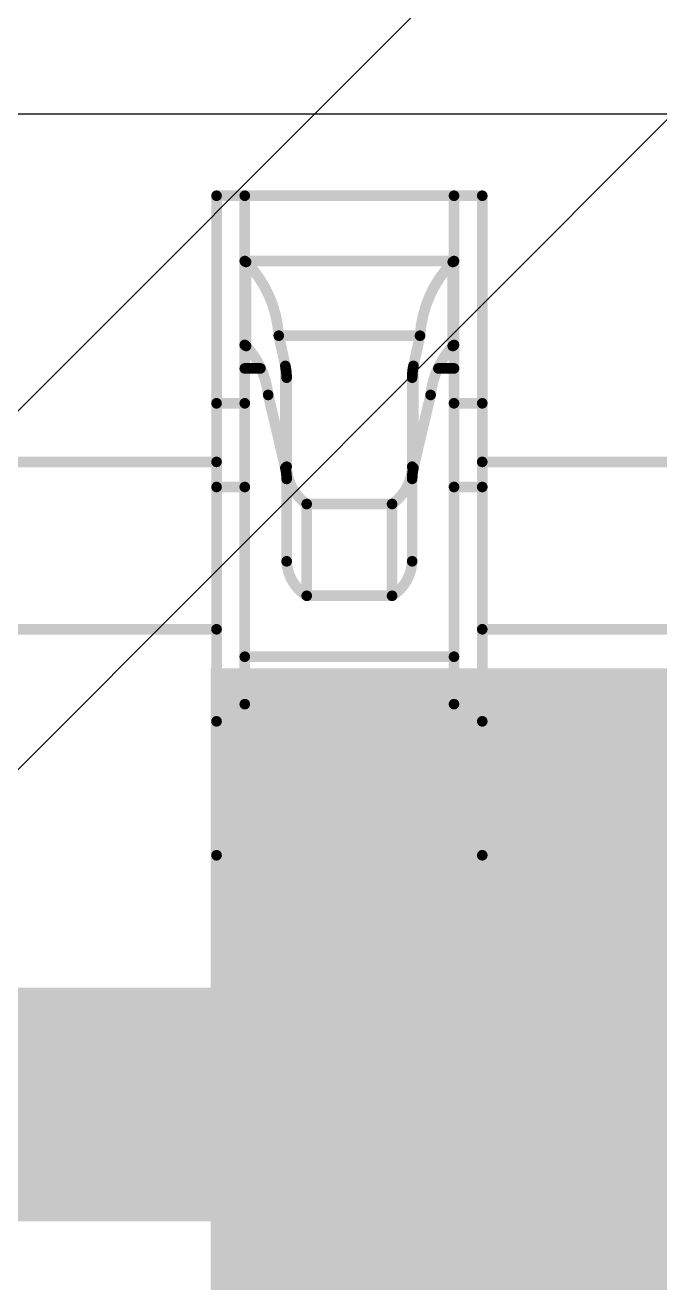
# Model space of a CAD drawing. Header units: inches. Extents: x -11 to 5433, y -4 to 5447.
# Drawn here: x 22.162 to 22.921, y 28.544 to 30.047 of the extents above; entities that cross this region are included whole.
import ezdxf

# ---------------------------------------------------------------- set-up
doc = ezdxf.new("R2010")
doc.units = ezdxf.units.IN
for name, color, linetype in [('Bottom Layer', 5, 'Continuous'), ('Bottom Solder', 6, 'Continuous'), ('Mechanical 4', 56, 'Continuous'), ('Top Layer', 1, 'Continuous'), ('Top Paste', 8, 'Continuous'), ('Top Solder', 216, 'Continuous')]:
    doc.layers.add(name, color=color, linetype=linetype)

# ---------------------------------------------------------------- blocks, each defined once
blk = doc.blocks.new('WQFN_30_EP_2_5_4_5__B_27')
at = {"layer": 'Bottom Solder'}
for p in [(-0.8183625999999999, 1.9033871), (-1.48833332, 1.66168832)]:
    blk.add_line(p, (-5421.1859699, -5425.6862022), dxfattribs=at)
blk = doc.blocks.new('QTH_030_01_L_D_A_K_TR_157')
at = {"layer": 'Top Layer'}
blk.add_hatch(color=1, dxfattribs=at).paths.add_polyline_path([(-9.714999619999999, 0.32000063), (-7.17499962, 0.32000063), (-7.17499962, -0.32000063), (-9.714999619999999, -0.32000063)])
at = {"layer": 'Top Paste'}
blk.add_hatch(color=8, dxfattribs=at).paths.add_polyline_path([(-9.714999619999999, 0.32000063), (-7.17499962, 0.32000063), (-7.17499962, -0.32000063), (-9.714999619999999, -0.32000063)])
at = {"layer": 'Top Solder'}
blk.add_hatch(color=216, dxfattribs=at).paths.add_polyline_path([(-9.81659962, 0.42160063), (-7.07339962, 0.42160063), (-7.07339962, -0.42160063), (-9.81659962, -0.42160063)])

msp = doc.modelspace()

# ---------------------------------------------------------------- linework, layer by layer
at = {"layer": 'Bottom Layer'}
msp.add_lwpolyline([(18.53720448, 28.75714594, 0.2794, 0.2794, 0), (25.09259396, 28.75714594, 0.2794, 0.2794, 0)], format="xyseb", dxfattribs=at)
at = {"layer": 'Mechanical 4'}
for points in [[(22.3911541, 29.84294514, 0.0127, 0.0127, 0), (22.7086541, 29.84294514, 0.0127, 0.0127, 0)], [(22.3911541, 29.0549457, 0.0127, 0.0127, 0), (22.3911541, 29.84294514, 0.0127, 0.0127, 0)], [(22.42490562, 29.23548127999999, 0.0127, 0.0127, 0), (22.42490562, 29.84294514, 0.0127, 0.0127, 0)], [(22.67490512, 29.23548127999999, 0.0127, 0.0127, 0), (22.67490512, 29.84294514, 0.0127, 0.0127, 0)], [(22.7086541, 29.0549457, 0.0127, 0.0127, 0), (22.7086541, 29.84294514, 0.0127, 0.0127, 0)], [(22.4249996, 29.764609, 0.0127, 0.0127, -0.03260548547739311), (22.42490308, 29.76474616, 0.0127, 0.0127, 0)], [(22.42490562, 29.76494682, 0.0127, 0.0127, 0), (22.67490512, 29.76494682, 0.0127, 0.0127, 0)], [(22.42507072, 29.76453788, 0.0127, 0.0127, -0.02828759394014558), (22.42500214, 29.764609, 0.0127, 0.0127, 0)], [(22.4251647, 29.76445914, 0.0127, 0.0127, -0.02675080181317375), (22.42507072, 29.76453788, 0.0127, 0.0127, 0)], [(22.42528916, 29.76437278, 0.0127, 0.0127, -0.02199381126425119), (22.4251647, 29.76445914, 0.0127, 0.0127, 0)], [(22.4254568, 29.76427626, 0.0127, 0.0127, -0.01668692772341049), (22.42528916, 29.76437278, 0.0127, 0.0127, 0)], [(22.42566, 29.76416958, 0.0127, 0.0127, -0.009375562058792924), (22.42545426, 29.76427626, 0.0127, 0.0127, 0)], [(22.42589876, 29.76405528, 0.0127, 0.0127, -0.005205298959209751), (22.42566, 29.76416704, 0.0127, 0.0127, 0)], [(22.42589876, 29.76405528, 0.0127, 0.0127, 0), (22.4261553, 29.7639359, 0.0127, 0.0127, 0)], [(22.4261553, 29.7639359, 0.0127, 0.0127, 0), (22.42642454, 29.76381652, 0.0127, 0.0127, 0)], [(22.42642454, 29.66343572, 0.0127, 0.0127, 0), (22.42642454, 29.76381652, 0.0127, 0.0127, 0)], [(22.42642454, 29.76381652, 0.0127, 0.0127, -0.1798941776662689), (22.46553292, 29.67571154, 0.0127, 0.0127, 0)], [(22.63427782, 29.67571154, 0.0127, 0.0127, -0.1798941776662689), (22.6733862, 29.76381652, 0.0127, 0.0127, 0)], [(22.6733862, 29.76381652, 0.0127, 0.0127, 0), (22.67389674, 29.76405274, 0.0127, 0.0127, 0)], [(22.6733862, 29.66343572, 0.0127, 0.0127, 0), (22.6733862, 29.76381652, 0.0127, 0.0127, 0)], [(22.67389674, 29.76405274, 0.0127, 0.0127, 0), (22.67413296, 29.7641645, 0.0127, 0.0127, 0)], [(22.67434378, 29.76427118, 0.0127, 0.0127, -0.007070259524162442), (22.67413296, 29.7641645, 0.0127, 0.0127, 0)], [(22.67451904, 29.76437024, 0.0127, 0.0127, -0.01220881842061522), (22.67434124, 29.76427118, 0.0127, 0.0127, 0)], [(22.67466128, 29.76446168, 0.0127, 0.0127, -0.02261982996417597), (22.67452158, 29.76437024, 0.0127, 0.0127, 0)], [(22.6747578, 29.76454042, 0.0127, 0.0127, -0.03188108957719663), (22.67465874, 29.76446168, 0.0127, 0.0127, 0)], [(22.67482384, 29.76461408, 0.0127, 0.0127, -0.03744577964115144), (22.6747578, 29.76454042, 0.0127, 0.0127, 0)], [(22.67486956, 29.76468012, 0.0127, 0.0127, -0.03268866416883322), (22.67482384, 29.76461154, 0.0127, 0.0127, 0)], [(22.67490258, 29.76474616, 0.0127, 0.0127, -0.01323434474320885), (22.67486702, 29.76468012, 0.0127, 0.0127, 0)], [(22.46553292, 29.67571154, 0.0127, 0.0127, 0), (22.63427782, 29.67571154, 0.0127, 0.0127, 0)], [(22.46553292, 29.67571154, 0.0127, 0.0127, 0), (22.4733866, 29.6396156, 0.0127, 0.0127, 0)], [(22.62642414, 29.6396156, 0.0127, 0.0127, 0), (22.63427782, 29.67571154, 0.0127, 0.0127, 0)], [(22.42500214, 29.6644949, 0.0127, 0.0127, -0.02859692930169761), (22.42490308, 29.66467777999999, 0.0127, 0.0127, 0)], [(22.4251647, 29.66429678, 0.0127, 0.0127, -0.05432141874703438), (22.42500468, 29.66449744, 0.0127, 0.0127, 0)], [(22.42528916, 29.6641774, 0.0127, 0.0127, -0.02338615141951287), (22.4251647, 29.66429424, 0.0127, 0.0127, 0)], [(22.42545426, 29.66405294, 0.0127, 0.0127, -0.01856230603819958), (22.42528916, 29.66417994, 0.0127, 0.0127, 0)], [(22.42566, 29.66390816, 0.0127, 0.0127, -0.0107369251428094), (22.42545426, 29.6640504, 0.0127, 0.0127, 0)], [(22.42589876, 29.66375576, 0.0127, 0.0127, -0.006054831041358368), (22.42566254, 29.66390816, 0.0127, 0.0127, 0)], [(22.42589876, 29.6637583, 0.0127, 0.0127, 0), (22.4261553, 29.66359828, 0.0127, 0.0127, 0)], [(22.4261553, 29.66359828, 0.0127, 0.0127, 0), (22.42642454, 29.66343572, 0.0127, 0.0127, 0)], [(22.42642454, 29.66343826, 0.0127, 0.0127, -0.1625908253546253), (22.45286594, 29.6049446, 0.0127, 0.0127, 0)], [(22.6469448, 29.6049446, 0.0127, 0.0127, -0.1625908253546254), (22.6733862, 29.66343826, 0.0127, 0.0127, 0)], [(22.6733862, 29.66343572, 0.0127, 0.0127, 0), (22.67389674, 29.66375322, 0.0127, 0.0127, 0)], [(22.67413296, 29.66390308, 0.0127, 0.0127, -0.004820614338253783), (22.67389674, 29.66375322, 0.0127, 0.0127, 0)], [(22.67434124, 29.66404532, 0.0127, 0.0127, -0.008119958835666947), (22.67413042, 29.66390308, 0.0127, 0.0127, 0)], [(22.67451904, 29.66418248, 0.0127, 0.0127, -0.01372913846758541), (22.67434124, 29.66404786, 0.0127, 0.0127, 0)], [(22.67465874, 29.66429932, 0.0127, 0.0127, -0.02446216598073636), (22.67452158, 29.66417994, 0.0127, 0.0127, 0)], [(22.6747578, 29.664406, 0.0127, 0.0127, -0.03231853510861814), (22.67465874, 29.66429932, 0.0127, 0.0127, 0)], [(22.67482384, 29.66450252, 0.0127, 0.0127, -0.03504147999885399), (22.6747578, 29.664406, 0.0127, 0.0127, 0)], [(22.67486956, 29.66459142, 0.0127, 0.0127, -0.02840446094760609), (22.67482384, 29.66450252, 0.0127, 0.0127, 0)], [(22.67490512, 29.66467524, 0.0127, 0.0127, -0.01102179296298162), (22.67486956, 29.66458888, 0.0127, 0.0127, 0)], [(22.42490562, 29.63661078, 0.0127, 0.0127, 0), (22.443567, 29.63661078, 0.0127, 0.0127, 0)], [(22.4733866, 29.5176575, 0.0127, 0.0127, 0), (22.4733866, 29.6396156, 0.0127, 0.0127, 0)], [(22.4733866, 29.6396156, 0.0127, 0.0127, -0.05365795323520316), (22.47490552, 29.625544, 0.0127, 0.0127, 0)], [(22.62490522, 29.625544, 0.0127, 0.0127, -0.05365795323520318), (22.62642414, 29.6396156, 0.0127, 0.0127, 0)], [(22.62642414, 29.5176575, 0.0127, 0.0127, 0), (22.62642414, 29.6396156, 0.0127, 0.0127, 0)], [(22.65624374, 29.63661078, 0.0127, 0.0127, 0), (22.67490512, 29.63661078, 0.0127, 0.0127, 0)], [(22.47490552, 29.40619468, 0.0127, 0.0127, 0), (22.47490552, 29.625544, 0.0127, 0.0127, 0)], [(22.62490522, 29.40619468, 0.0127, 0.0127, 0), (22.62490522, 29.625544, 0.0127, 0.0127, 0)], [(22.4528634, 29.60494714, 0.0127, 0.0127, 0), (22.4733866, 29.5176575, 0.0127, 0.0127, 0)], [(22.62642414, 29.5176575, 0.0127, 0.0127, 0), (22.6469448, 29.60494714, 0.0127, 0.0127, 0)], [(22.3911541, 29.59494462, 0.0127, 0.0127, 0), (22.42490562, 29.59494462, 0.0127, 0.0127, 0)], [(22.67490512, 29.59494462, 0.0127, 0.0127, 0), (22.7086541, 29.59494462, 0.0127, 0.0127, 0)], [(22.0736541, 29.52494476, 0.0127, 0.0127, 0), (22.3911541, 29.52494476, 0.0127, 0.0127, 0)], [(22.7086541, 29.52494476, 0.0127, 0.0127, 0), (23.0261541, 29.52494476, 0.0127, 0.0127, 0)], [(22.4733866, 29.5176575, 0.0127, 0.0127, -0.05786387190151768), (22.47490552, 29.50463492, 0.0127, 0.0127, 0)], [(22.4989136, 29.47460704, 0.0127, 0.0127, -0.2374801051855862), (22.47490552, 29.51917896, 0.0127, 0.0127, 0)], [(22.62490522, 29.51917896, 0.0127, 0.0127, -0.2374801051860468), (22.60089714, 29.47460704, 0.0127, 0.0127, 0)], [(22.62490522, 29.50463492, 0.0127, 0.0127, -0.05786387190108001), (22.62642414, 29.5176575, 0.0127, 0.0127, 0)], [(22.3911541, 29.49494482, 0.0127, 0.0127, 0), (22.42490562, 29.49494482, 0.0127, 0.0127, 0)], [(22.67490512, 29.49494482, 0.0127, 0.0127, 0), (22.7086541, 29.49494482, 0.0127, 0.0127, 0)], [(22.49891614, 29.47460704, 0.0127, 0.0127, 0), (22.6008946, 29.47460704, 0.0127, 0.0127, 0)], [(22.49891614, 29.36494508, 0.0127, 0.0127, 0), (22.49891614, 29.47460704, 0.0127, 0.0127, 0)], [(22.6008946, 29.36494508, 0.0127, 0.0127, 0), (22.6008946, 29.47460704, 0.0127, 0.0127, 0)], [(22.4989136, 29.36494762, 0.0127, 0.0127, -0.2473774779353231), (22.47490552, 29.40619722, 0.0127, 0.0127, 0)], [(22.62490522, 29.40619722, 0.0127, 0.0127, -0.2473774779353234), (22.60089714, 29.36494762, 0.0127, 0.0127, 0)], [(22.49891614, 29.36494508, 0.0127, 0.0127, 0), (22.6008946, 29.36494508, 0.0127, 0.0127, 0)], [(22.0736541, 29.32494516, 0.0127, 0.0127, 0), (22.3911541, 29.32494516, 0.0127, 0.0127, 0)], [(22.7086541, 29.32494516, 0.0127, 0.0127, 0), (23.0261541, 29.32494516, 0.0127, 0.0127, 0)], [(22.42490562, 29.29215376, 0.0127, 0.0127, 0), (22.67490512, 29.29215376, 0.0127, 0.0127, 0)], [(22.42490562, 29.23548127999999, 0.0127, 0.0127, 0), (22.67490512, 29.23548127999999, 0.0127, 0.0127, 0)], [(22.3911541, 29.21494538, 0.0127, 0.0127, 0), (22.7086541, 29.21494538, 0.0127, 0.0127, 0)], [(22.3911541, 29.0549457, 0.0127, 0.0127, 0), (22.7086541, 29.0549457, 0.0127, 0.0127, 0)]]:
    msp.add_lwpolyline(points, format="xyseb", dxfattribs=at)
for points in [[(22.3879791, 29.84294514, 0.00635, 0.00635, 1), (22.3943291, 29.84294514, 0.00635, 0.00635, 1)], [(22.3879791, 29.84294514, 0.00635, 0.00635, 1), (22.3943291, 29.84294514, 0.00635, 0.00635, 1)], [(22.42173062, 29.84294514, 0.00635, 0.00635, 1), (22.42808062, 29.84294514, 0.00635, 0.00635, 1)], [(22.67173012, 29.84294514, 0.00635, 0.00635, 1), (22.67808012, 29.84294514, 0.00635, 0.00635, 1)], [(22.7054791, 29.84294514, 0.00635, 0.00635, 1), (22.7118291, 29.84294514, 0.00635, 0.00635, 1)], [(22.7054791, 29.84294514, 0.00635, 0.00635, 1), (22.7118291, 29.84294514, 0.00635, 0.00635, 1)], [(22.42172808, 29.76474616, 0.00635, 0.00635, 1), (22.42807808, 29.76474616, 0.00635, 0.00635, 1)], [(22.42173062, 29.76494682, 0.00635, 0.00635, 1), (22.42808062, 29.76494682, 0.00635, 0.00635, 1)], [(22.4218246, 29.764609, 0.00635, 0.00635, 1), (22.4281746, 29.764609, 0.00635, 0.00635, 1)], [(22.42182714, 29.764609, 0.00635, 0.00635, 1), (22.42817714, 29.764609, 0.00635, 0.00635, 1)], [(22.42189572, 29.76453788, 0.00635, 0.00635, 1), (22.42824572, 29.76453788, 0.00635, 0.00635, 1)], [(22.42189572, 29.76453788, 0.00635, 0.00635, 1), (22.42824572, 29.76453788, 0.00635, 0.00635, 1)], [(22.4219897, 29.76445914, 0.00635, 0.00635, 1), (22.4283397, 29.76445914, 0.00635, 0.00635, 1)], [(22.4219897, 29.76445914, 0.00635, 0.00635, 1), (22.4283397, 29.76445914, 0.00635, 0.00635, 1)], [(22.42211416, 29.76437278, 0.00635, 0.00635, 1), (22.42846416, 29.76437278, 0.00635, 0.00635, 1)], [(22.42211416, 29.76437278, 0.00635, 0.00635, 1), (22.42846416, 29.76437278, 0.00635, 0.00635, 1)], [(22.42227926, 29.76427626, 0.00635, 0.00635, 1), (22.42862926, 29.76427626, 0.00635, 0.00635, 1)], [(22.4222818, 29.76427626, 0.00635, 0.00635, 1), (22.4286318, 29.76427626, 0.00635, 0.00635, 1)], [(22.422485, 29.76416958, 0.00635, 0.00635, 1), (22.428835, 29.76416958, 0.00635, 0.00635, 1)], [(22.422485, 29.76416704, 0.00635, 0.00635, 1), (22.428835, 29.76416704, 0.00635, 0.00635, 1)], [(22.42272376, 29.76405528, 0.00635, 0.00635, 1), (22.42907376, 29.76405528, 0.00635, 0.00635, 1)], [(22.42272376, 29.76405528, 0.00635, 0.00635, 1), (22.42907376, 29.76405528, 0.00635, 0.00635, 1)], [(22.4229803, 29.7639359, 0.00635, 0.00635, 1), (22.4293303, 29.7639359, 0.00635, 0.00635, 1)], [(22.4229803, 29.7639359, 0.00635, 0.00635, 1), (22.4293303, 29.7639359, 0.00635, 0.00635, 1)], [(22.42324954, 29.76381652, 0.00635, 0.00635, 1), (22.42959954, 29.76381652, 0.00635, 0.00635, 1)], [(22.42324954, 29.76381652, 0.00635, 0.00635, 1), (22.42959954, 29.76381652, 0.00635, 0.00635, 1)], [(22.42324954, 29.76381652, 0.00635, 0.00635, 1), (22.42959954, 29.76381652, 0.00635, 0.00635, 1)], [(22.6702112, 29.76381652, 0.00635, 0.00635, 1), (22.6765612, 29.76381652, 0.00635, 0.00635, 1)], [(22.6702112, 29.76381652, 0.00635, 0.00635, 1), (22.6765612, 29.76381652, 0.00635, 0.00635, 1)], [(22.6702112, 29.76381652, 0.00635, 0.00635, 1), (22.6765612, 29.76381652, 0.00635, 0.00635, 1)], [(22.67072174, 29.76405274, 0.00635, 0.00635, 1), (22.67707174, 29.76405274, 0.00635, 0.00635, 1)], [(22.67072174, 29.76405274, 0.00635, 0.00635, 1), (22.67707174, 29.76405274, 0.00635, 0.00635, 1)], [(22.67095796, 29.7641645, 0.00635, 0.00635, 1), (22.67730796, 29.7641645, 0.00635, 0.00635, 1)], [(22.67095796, 29.7641645, 0.00635, 0.00635, 1), (22.67730796, 29.7641645, 0.00635, 0.00635, 1)], [(22.67116624, 29.76427118, 0.00635, 0.00635, 1), (22.67751624, 29.76427118, 0.00635, 0.00635, 1)], [(22.67116878, 29.76427118, 0.00635, 0.00635, 1), (22.67751878, 29.76427118, 0.00635, 0.00635, 1)], [(22.67134404, 29.76437024, 0.00635, 0.00635, 1), (22.67769404, 29.76437024, 0.00635, 0.00635, 1)], [(22.67134658, 29.76437024, 0.00635, 0.00635, 1), (22.67769658, 29.76437024, 0.00635, 0.00635, 1)], [(22.67148374, 29.76446168, 0.00635, 0.00635, 1), (22.67783374, 29.76446168, 0.00635, 0.00635, 1)], [(22.67148628, 29.76446168, 0.00635, 0.00635, 1), (22.67783628, 29.76446168, 0.00635, 0.00635, 1)], [(22.6715828, 29.76454042, 0.00635, 0.00635, 1), (22.6779328, 29.76454042, 0.00635, 0.00635, 1)], [(22.6715828, 29.76454042, 0.00635, 0.00635, 1), (22.6779328, 29.76454042, 0.00635, 0.00635, 1)], [(22.67164884, 29.76461408, 0.00635, 0.00635, 1), (22.67799884, 29.76461408, 0.00635, 0.00635, 1)], [(22.67164884, 29.76461154, 0.00635, 0.00635, 1), (22.67799884, 29.76461154, 0.00635, 0.00635, 1)], [(22.67169202, 29.76468012, 0.00635, 0.00635, 1), (22.67804202, 29.76468012, 0.00635, 0.00635, 1)], [(22.67169456, 29.76468012, 0.00635, 0.00635, 1), (22.67804456, 29.76468012, 0.00635, 0.00635, 1)], [(22.67172758, 29.76474616, 0.00635, 0.00635, 1), (22.67807758, 29.76474616, 0.00635, 0.00635, 1)], [(22.67173012, 29.76494682, 0.00635, 0.00635, 1), (22.67808012, 29.76494682, 0.00635, 0.00635, 1)], [(22.46235792, 29.67571154, 0.00635, 0.00635, 1), (22.46870792, 29.67571154, 0.00635, 0.00635, 1)], [(22.46235792, 29.67571154, 0.00635, 0.00635, 1), (22.46870792, 29.67571154, 0.00635, 0.00635, 1)], [(22.46235792, 29.67571154, 0.00635, 0.00635, 1), (22.46870792, 29.67571154, 0.00635, 0.00635, 1)], [(22.63110282, 29.67571154, 0.00635, 0.00635, 1), (22.63745282, 29.67571154, 0.00635, 0.00635, 1)], [(22.63110282, 29.67571154, 0.00635, 0.00635, 1), (22.63745282, 29.67571154, 0.00635, 0.00635, 1)], [(22.63110282, 29.67571154, 0.00635, 0.00635, 1), (22.63745282, 29.67571154, 0.00635, 0.00635, 1)], [(22.42172808, 29.66467777999999, 0.00635, 0.00635, 1), (22.42807808, 29.66467777999999, 0.00635, 0.00635, 1)], [(22.42182714, 29.6644949, 0.00635, 0.00635, 1), (22.42817714, 29.6644949, 0.00635, 0.00635, 1)], [(22.42182968, 29.66449744, 0.00635, 0.00635, 1), (22.42817968, 29.66449744, 0.00635, 0.00635, 1)], [(22.4219897, 29.66429678, 0.00635, 0.00635, 1), (22.4283397, 29.66429678, 0.00635, 0.00635, 1)], [(22.4219897, 29.66429424, 0.00635, 0.00635, 1), (22.4283397, 29.66429424, 0.00635, 0.00635, 1)], [(22.42211416, 29.66417994, 0.00635, 0.00635, 1), (22.42846416, 29.66417994, 0.00635, 0.00635, 1)], [(22.42211416, 29.6641774, 0.00635, 0.00635, 1), (22.42846416, 29.6641774, 0.00635, 0.00635, 1)], [(22.42227926, 29.66405294, 0.00635, 0.00635, 1), (22.42862926, 29.66405294, 0.00635, 0.00635, 1)], [(22.42227926, 29.6640504, 0.00635, 0.00635, 1), (22.42862926, 29.6640504, 0.00635, 0.00635, 1)], [(22.422485, 29.66390816, 0.00635, 0.00635, 1), (22.428835, 29.66390816, 0.00635, 0.00635, 1)], [(22.42248754, 29.66390816, 0.00635, 0.00635, 1), (22.42883754, 29.66390816, 0.00635, 0.00635, 1)], [(22.42272376, 29.6637583, 0.00635, 0.00635, 1), (22.42907376, 29.6637583, 0.00635, 0.00635, 1)], [(22.42272376, 29.66375576, 0.00635, 0.00635, 1), (22.42907376, 29.66375576, 0.00635, 0.00635, 1)], [(22.4229803, 29.66359828, 0.00635, 0.00635, 1), (22.4293303, 29.66359828, 0.00635, 0.00635, 1)], [(22.4229803, 29.66359828, 0.00635, 0.00635, 1), (22.4293303, 29.66359828, 0.00635, 0.00635, 1)], [(22.42324954, 29.66343826, 0.00635, 0.00635, 1), (22.42959954, 29.66343826, 0.00635, 0.00635, 1)], [(22.42324954, 29.66343572, 0.00635, 0.00635, 1), (22.42959954, 29.66343572, 0.00635, 0.00635, 1)], [(22.42324954, 29.66343572, 0.00635, 0.00635, 1), (22.42959954, 29.66343572, 0.00635, 0.00635, 1)], [(22.6702112, 29.66343826, 0.00635, 0.00635, 1), (22.6765612, 29.66343826, 0.00635, 0.00635, 1)], [(22.6702112, 29.66343572, 0.00635, 0.00635, 1), (22.6765612, 29.66343572, 0.00635, 0.00635, 1)], [(22.6702112, 29.66343572, 0.00635, 0.00635, 1), (22.6765612, 29.66343572, 0.00635, 0.00635, 1)], [(22.67072174, 29.66375322, 0.00635, 0.00635, 1), (22.67707174, 29.66375322, 0.00635, 0.00635, 1)], [(22.67072174, 29.66375322, 0.00635, 0.00635, 1), (22.67707174, 29.66375322, 0.00635, 0.00635, 1)], [(22.67095542, 29.66390308, 0.00635, 0.00635, 1), (22.67730542, 29.66390308, 0.00635, 0.00635, 1)], [(22.67095796, 29.66390308, 0.00635, 0.00635, 1), (22.67730796, 29.66390308, 0.00635, 0.00635, 1)], [(22.67116624, 29.66404786, 0.00635, 0.00635, 1), (22.67751624, 29.66404786, 0.00635, 0.00635, 1)], [(22.67116624, 29.66404532, 0.00635, 0.00635, 1), (22.67751624, 29.66404532, 0.00635, 0.00635, 1)], [(22.67134404, 29.66418248, 0.00635, 0.00635, 1), (22.67769404, 29.66418248, 0.00635, 0.00635, 1)], [(22.67134658, 29.66417994, 0.00635, 0.00635, 1), (22.67769658, 29.66417994, 0.00635, 0.00635, 1)], [(22.67148374, 29.66429932, 0.00635, 0.00635, 1), (22.67783374, 29.66429932, 0.00635, 0.00635, 1)], [(22.67148374, 29.66429932, 0.00635, 0.00635, 1), (22.67783374, 29.66429932, 0.00635, 0.00635, 1)], [(22.6715828, 29.664406, 0.00635, 0.00635, 1), (22.6779328, 29.664406, 0.00635, 0.00635, 1)], [(22.6715828, 29.664406, 0.00635, 0.00635, 1), (22.6779328, 29.664406, 0.00635, 0.00635, 1)], [(22.67164884, 29.66450252, 0.00635, 0.00635, 1), (22.67799884, 29.66450252, 0.00635, 0.00635, 1)], [(22.67164884, 29.66450252, 0.00635, 0.00635, 1), (22.67799884, 29.66450252, 0.00635, 0.00635, 1)], [(22.67169456, 29.66459142, 0.00635, 0.00635, 1), (22.67804456, 29.66459142, 0.00635, 0.00635, 1)], [(22.67169456, 29.66458888, 0.00635, 0.00635, 1), (22.67804456, 29.66458888, 0.00635, 0.00635, 1)], [(22.67173012, 29.66467524, 0.00635, 0.00635, 1), (22.67808012, 29.66467524, 0.00635, 0.00635, 1)], [(22.42173062, 29.63661078, 0.00635, 0.00635, 1), (22.42808062, 29.63661078, 0.00635, 0.00635, 1)], [(22.440392, 29.63661078, 0.00635, 0.00635, 1), (22.446742, 29.63661078, 0.00635, 0.00635, 1)], [(22.4702116, 29.6396156, 0.00635, 0.00635, 1), (22.4765616, 29.6396156, 0.00635, 0.00635, 1)], [(22.4702116, 29.6396156, 0.00635, 0.00635, 1), (22.4765616, 29.6396156, 0.00635, 0.00635, 1)], [(22.4702116, 29.6396156, 0.00635, 0.00635, 1), (22.4765616, 29.6396156, 0.00635, 0.00635, 1)], [(22.62324914, 29.6396156, 0.00635, 0.00635, 1), (22.62959914, 29.6396156, 0.00635, 0.00635, 1)], [(22.62324914, 29.6396156, 0.00635, 0.00635, 1), (22.62959914, 29.6396156, 0.00635, 0.00635, 1)], [(22.62324914, 29.6396156, 0.00635, 0.00635, 1), (22.62959914, 29.6396156, 0.00635, 0.00635, 1)], [(22.65306874, 29.63661078, 0.00635, 0.00635, 1), (22.65941874, 29.63661078, 0.00635, 0.00635, 1)], [(22.67173012, 29.63661078, 0.00635, 0.00635, 1), (22.67808012, 29.63661078, 0.00635, 0.00635, 1)], [(22.47173052, 29.625544, 0.00635, 0.00635, 1), (22.47808052, 29.625544, 0.00635, 0.00635, 1)], [(22.47173052, 29.625544, 0.00635, 0.00635, 1), (22.47808052, 29.625544, 0.00635, 0.00635, 1)], [(22.62173022, 29.625544, 0.00635, 0.00635, 1), (22.62808022, 29.625544, 0.00635, 0.00635, 1)], [(22.62173022, 29.625544, 0.00635, 0.00635, 1), (22.62808022, 29.625544, 0.00635, 0.00635, 1)], [(22.4496884, 29.60494714, 0.00635, 0.00635, 1), (22.4560384, 29.60494714, 0.00635, 0.00635, 1)], [(22.44969094, 29.6049446, 0.00635, 0.00635, 1), (22.45604094, 29.6049446, 0.00635, 0.00635, 1)], [(22.6437698, 29.60494714, 0.00635, 0.00635, 1), (22.6501198, 29.60494714, 0.00635, 0.00635, 1)], [(22.6437698, 29.6049446, 0.00635, 0.00635, 1), (22.6501198, 29.6049446, 0.00635, 0.00635, 1)], [(22.3879791, 29.59494462, 0.00635, 0.00635, 1), (22.3943291, 29.59494462, 0.00635, 0.00635, 1)], [(22.42173062, 29.59494462, 0.00635, 0.00635, 1), (22.42808062, 29.59494462, 0.00635, 0.00635, 1)], [(22.67173012, 29.59494462, 0.00635, 0.00635, 1), (22.67808012, 29.59494462, 0.00635, 0.00635, 1)], [(22.7054791, 29.59494462, 0.00635, 0.00635, 1), (22.7118291, 29.59494462, 0.00635, 0.00635, 1)], [(22.3879791, 29.52494476, 0.00635, 0.00635, 1), (22.3943291, 29.52494476, 0.00635, 0.00635, 1)], [(22.7054791, 29.52494476, 0.00635, 0.00635, 1), (22.7118291, 29.52494476, 0.00635, 0.00635, 1)], [(22.4702116, 29.5176575, 0.00635, 0.00635, 1), (22.4765616, 29.5176575, 0.00635, 0.00635, 1)], [(22.4702116, 29.5176575, 0.00635, 0.00635, 1), (22.4765616, 29.5176575, 0.00635, 0.00635, 1)], [(22.4702116, 29.5176575, 0.00635, 0.00635, 1), (22.4765616, 29.5176575, 0.00635, 0.00635, 1)], [(22.47173052, 29.51917896, 0.00635, 0.00635, 1), (22.47808052, 29.51917896, 0.00635, 0.00635, 1)], [(22.62173022, 29.51917896, 0.00635, 0.00635, 1), (22.62808022, 29.51917896, 0.00635, 0.00635, 1)], [(22.62324914, 29.5176575, 0.00635, 0.00635, 1), (22.62959914, 29.5176575, 0.00635, 0.00635, 1)], [(22.62324914, 29.5176575, 0.00635, 0.00635, 1), (22.62959914, 29.5176575, 0.00635, 0.00635, 1)], [(22.62324914, 29.5176575, 0.00635, 0.00635, 1), (22.62959914, 29.5176575, 0.00635, 0.00635, 1)], [(22.3879791, 29.49494482, 0.00635, 0.00635, 1), (22.3943291, 29.49494482, 0.00635, 0.00635, 1)], [(22.42173062, 29.49494482, 0.00635, 0.00635, 1), (22.42808062, 29.49494482, 0.00635, 0.00635, 1)], [(22.47173052, 29.50463492, 0.00635, 0.00635, 1), (22.47808052, 29.50463492, 0.00635, 0.00635, 1)], [(22.62173022, 29.50463492, 0.00635, 0.00635, 1), (22.62808022, 29.50463492, 0.00635, 0.00635, 1)], [(22.67173012, 29.49494482, 0.00635, 0.00635, 1), (22.67808012, 29.49494482, 0.00635, 0.00635, 1)], [(22.7054791, 29.49494482, 0.00635, 0.00635, 1), (22.7118291, 29.49494482, 0.00635, 0.00635, 1)], [(22.4957386, 29.47460704, 0.00635, 0.00635, 1), (22.5020886, 29.47460704, 0.00635, 0.00635, 1)], [(22.49574114, 29.47460704, 0.00635, 0.00635, 1), (22.50209114, 29.47460704, 0.00635, 0.00635, 1)], [(22.49574114, 29.47460704, 0.00635, 0.00635, 1), (22.50209114, 29.47460704, 0.00635, 0.00635, 1)], [(22.5977196, 29.47460704, 0.00635, 0.00635, 1), (22.6040696, 29.47460704, 0.00635, 0.00635, 1)], [(22.5977196, 29.47460704, 0.00635, 0.00635, 1), (22.6040696, 29.47460704, 0.00635, 0.00635, 1)], [(22.59772214, 29.47460704, 0.00635, 0.00635, 1), (22.60407214, 29.47460704, 0.00635, 0.00635, 1)], [(22.47173052, 29.40619722, 0.00635, 0.00635, 1), (22.47808052, 29.40619722, 0.00635, 0.00635, 1)], [(22.47173052, 29.40619468, 0.00635, 0.00635, 1), (22.47808052, 29.40619468, 0.00635, 0.00635, 1)], [(22.62173022, 29.40619722, 0.00635, 0.00635, 1), (22.62808022, 29.40619722, 0.00635, 0.00635, 1)], [(22.62173022, 29.40619468, 0.00635, 0.00635, 1), (22.62808022, 29.40619468, 0.00635, 0.00635, 1)], [(22.4957386, 29.36494762, 0.00635, 0.00635, 1), (22.5020886, 29.36494762, 0.00635, 0.00635, 1)], [(22.49574114, 29.36494508, 0.00635, 0.00635, 1), (22.50209114, 29.36494508, 0.00635, 0.00635, 1)], [(22.49574114, 29.36494508, 0.00635, 0.00635, 1), (22.50209114, 29.36494508, 0.00635, 0.00635, 1)], [(22.5977196, 29.36494508, 0.00635, 0.00635, 1), (22.6040696, 29.36494508, 0.00635, 0.00635, 1)], [(22.5977196, 29.36494508, 0.00635, 0.00635, 1), (22.6040696, 29.36494508, 0.00635, 0.00635, 1)], [(22.59772214, 29.36494762, 0.00635, 0.00635, 1), (22.60407214, 29.36494762, 0.00635, 0.00635, 1)], [(22.3879791, 29.32494516, 0.00635, 0.00635, 1), (22.3943291, 29.32494516, 0.00635, 0.00635, 1)], [(22.7054791, 29.32494516, 0.00635, 0.00635, 1), (22.7118291, 29.32494516, 0.00635, 0.00635, 1)], [(22.42173062, 29.29215376, 0.00635, 0.00635, 1), (22.42808062, 29.29215376, 0.00635, 0.00635, 1)], [(22.67173012, 29.29215376, 0.00635, 0.00635, 1), (22.67808012, 29.29215376, 0.00635, 0.00635, 1)], [(22.42173062, 29.23548127999999, 0.00635, 0.00635, 1), (22.42808062, 29.23548127999999, 0.00635, 0.00635, 1)], [(22.42173062, 29.23548127999999, 0.00635, 0.00635, 1), (22.42808062, 29.23548127999999, 0.00635, 0.00635, 1)], [(22.67173012, 29.23548127999999, 0.00635, 0.00635, 1), (22.67808012, 29.23548127999999, 0.00635, 0.00635, 1)], [(22.67173012, 29.23548127999999, 0.00635, 0.00635, 1), (22.67808012, 29.23548127999999, 0.00635, 0.00635, 1)], [(22.3879791, 29.21494538, 0.00635, 0.00635, 1), (22.3943291, 29.21494538, 0.00635, 0.00635, 1)], [(22.7054791, 29.21494538, 0.00635, 0.00635, 1), (22.7118291, 29.21494538, 0.00635, 0.00635, 1)], [(22.3879791, 29.0549457, 0.00635, 0.00635, 1), (22.3943291, 29.0549457, 0.00635, 0.00635, 1)], [(22.3879791, 29.0549457, 0.00635, 0.00635, 1), (22.3943291, 29.0549457, 0.00635, 0.00635, 1)], [(22.7054791, 29.0549457, 0.00635, 0.00635, 1), (22.7118291, 29.0549457, 0.00635, 0.00635, 1)], [(22.7054791, 29.0549457, 0.00635, 0.00635, 1), (22.7118291, 29.0549457, 0.00635, 0.00635, 1)]]:
    msp.add_lwpolyline(points, format="xyseb", close=True, dxfattribs=at)
at = {"layer": 'Top Layer'}
msp.add_line((20.25482614, 29.9408215), (24.32817334, 29.9408215), dxfattribs=at)

# ---------------------------------------------------------------- block references
at = {"rotation": 180}
for name, p in [('WQFN_30_EP_2_5_4_5__B_27', (11.66616412, 21.80690584)), ('QTH_030_01_L_D_A_K_TR_157', (15.3105993, 28.85674696))]:
    msp.add_blockref(name, p, dxfattribs=at)

doc.saveas('drawing.dxf')
